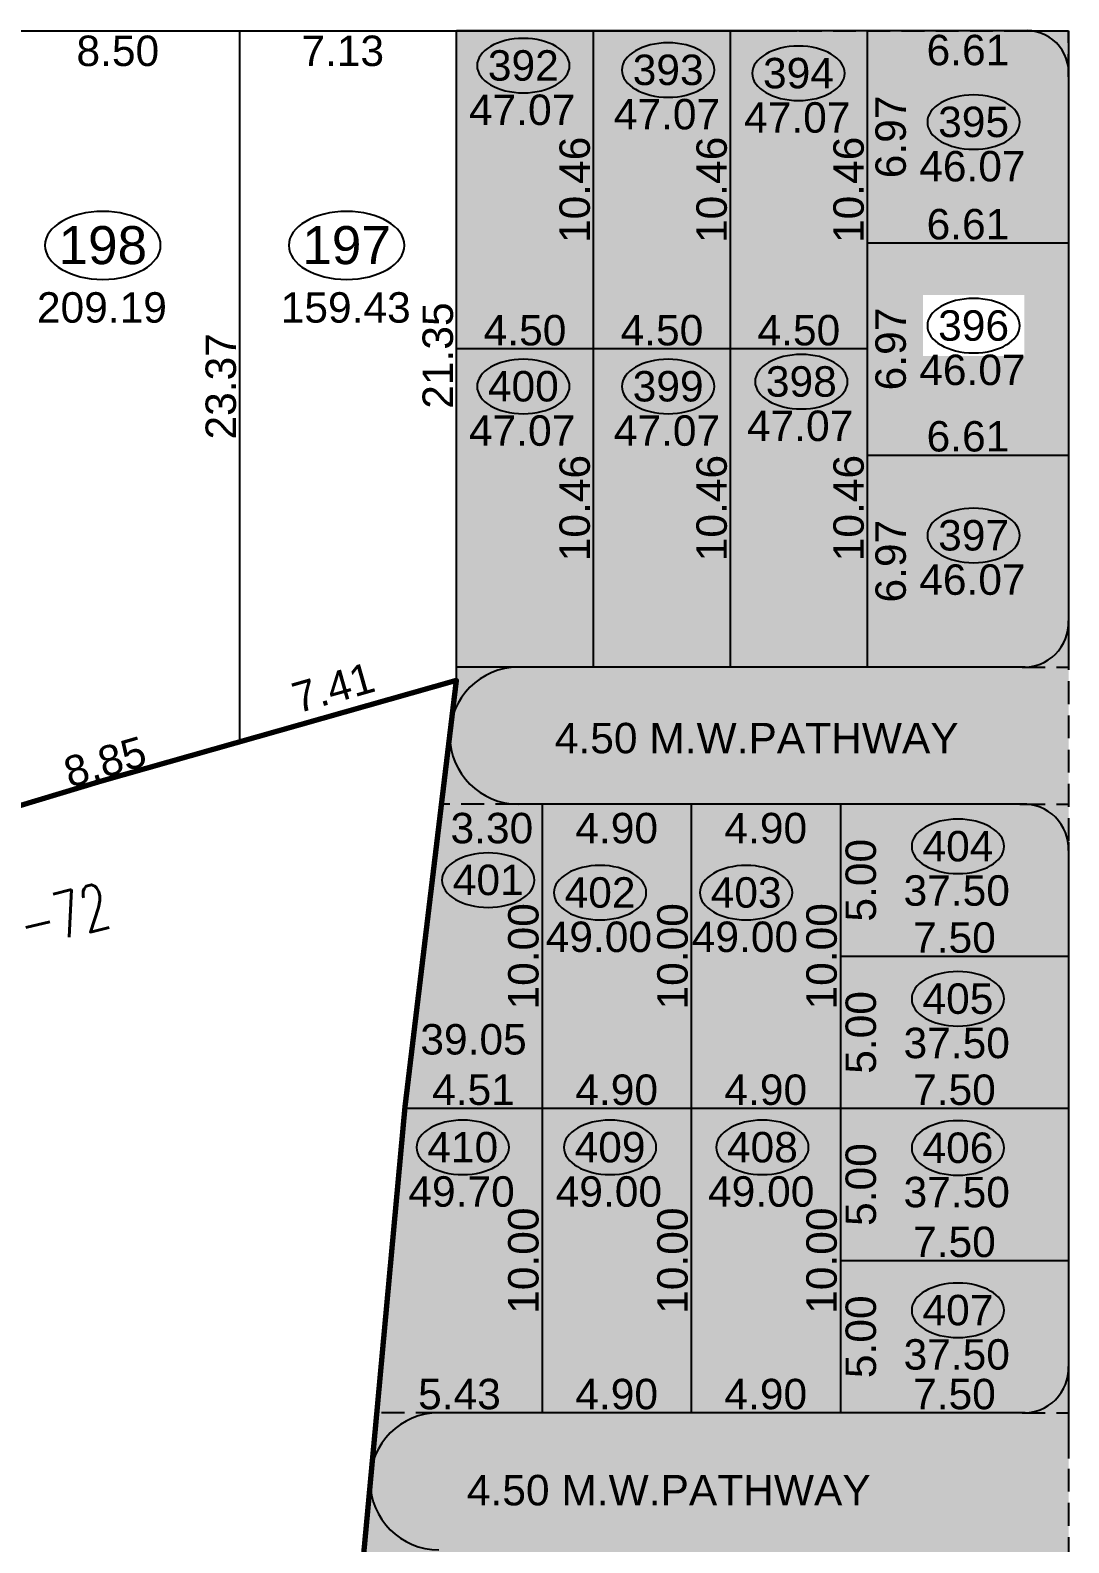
# Model space of a CAD drawing. Header units: millimetres. Extents: x 9625 to 10808, y -1607 to -1252.
# Drawn here: x 10661.51 to 10695.64, y -1474.87 to -1425.17 of the extents above; entities that cross this region are included whole.
import ezdxf

# ---------------------------------------------------------------- set-up
doc = ezdxf.new("R2010")
doc.units = ezdxf.units.MM
doc.header["$LTSCALE"] = 3
doc.header["$MEASUREMENT"] = 0
doc.header["$PDMODE"] = 35
doc.header["$PDSIZE"] = 1
doc.linetypes.add('HIDDEN', pattern=[0.375, 0.25, -0.125])
doc.layers.get('Defpoints').update_dxf_attribs({"linetype": 'HIDDEN'})
for name, color, linetype in [('DIM', 8, 'HIDDEN'), ('DIM1', 8, 'Continuous'), ('NAME', 7, 'Continuous'), ('PLOT TEXT', 3, 'Continuous'), ('WALL', 6, 'Continuous')]:
    doc.layers.add(name, color=color, linetype=linetype)
doc.styles.add('ARIAL', font='arial.ttf')
doc.styles.add('ROMANS', font='romans__.ttf', dxfattribs={"width": 0.75})
doc.styles.get("Standard").update_dxf_attribs({"font": 'arial.ttf'})
doc.dimstyles.get("Standard").update_dxf_attribs({"dimtxt": 1, "dimasz": 0, "dimexe": 0, "dimexo": 0, "dimgap": 0.1, "dimtad": 1, "dimzin": 0, "dimdsep": 46, "dimtxsty": 'Standard', "dimcen": 0, "dimse1": 1, "dimse2": 1, "dimsd1": 1, "dimsd2": 1, "dimclrd": 256, "dimclre": 256, "dimclrt": 3, "dimadec": 0, "dimazin": 0, "dimtfac": 1, "dimtix": 1, "dimtofl": 0, "dimtmove": 2, "dimatfit": 3, "dimfxl": 1, "dimtolj": 1, "dimtzin": 0, "dimlwd": -1, "dimlwe": -1, "dimarcsym": 0})

# ---------------------------------------------------------------- blocks, each defined once
blk = doc.blocks.new('*D1777')
at = {"layer": 'Defpoints', "color": 0}
for p in [(10675.519, -1446.534), (10675.519, -1446.534), (10641.204, -1456.474)]:
    blk.add_point(p, dxfattribs=at)
at = {"layer": 'DIM1', "color": 3, "insert": (10658.192, -1450.917), "char_height": 1, "attachment_point": 5, "rotation": 16.1552}
blk.add_mtext('\\A1;35.73', dxfattribs=at)
blk = doc.blocks.new('*D1774')
at = {"layer": 'Defpoints', "color": 0}
for p in [(10572.698, -1441.788), (10675.519, -1441.788), (10675.519, -1441.788)]:
    blk.add_point(p, dxfattribs=at)
at = {"layer": 'DIM1', "color": 3, "insert": (10624.109, -1442.597), "char_height": 1, "attachment_point": 5}
blk.add_mtext('\\A1;102.82', dxfattribs=at)
blk = doc.blocks.new('*D1720')
at = {"layer": 'Defpoints', "color": 0}
for p in [(10683.231, -1450.601), (10688.131, -1450.601), (10688.131, -1450.601)]:
    blk.add_point(p, dxfattribs=at)
at = {"layer": 'DIM1', "color": 3, "insert": (10685.681, -1451.394), "char_height": 1, "attachment_point": 5}
blk.add_mtext('\\A1;4.90', dxfattribs=at)
blk = doc.blocks.new('*D1719')
at = {"layer": 'Defpoints', "color": 0}
for p in [(10683.231, -1470.601), (10688.131, -1470.601), (10688.131, -1470.601)]:
    blk.add_point(p, dxfattribs=at)
at = {"layer": 'DIM1', "color": 3, "insert": (10685.681, -1469.99), "char_height": 1, "attachment_point": 5}
blk.add_mtext('\\A1;4.90', dxfattribs=at)
blk = doc.blocks.new('*D1718')
at = {"layer": 'Defpoints', "color": 0}
for p in [(10678.331, -1470.601), (10683.231, -1470.601), (10683.231, -1470.601)]:
    blk.add_point(p, dxfattribs=at)
at = {"layer": 'DIM1', "color": 3, "insert": (10680.781, -1469.99), "char_height": 1, "attachment_point": 5}
blk.add_mtext('\\A1;4.90', dxfattribs=at)
blk = doc.blocks.new('*D1717')
at = {"layer": 'Defpoints', "color": 0}
for p in [(10672.9, -1470.601), (10678.331, -1470.601), (10678.331, -1470.601)]:
    blk.add_point(p, dxfattribs=at)
at = {"layer": 'DIM1', "color": 3, "insert": (10675.615, -1469.99), "char_height": 1, "attachment_point": 5}
blk.add_mtext('\\A1;5.43', dxfattribs=at)
blk = doc.blocks.new('*D1716')
at = {"layer": 'Defpoints', "color": 0}
for p in [(10678.331, -1450.601), (10683.231, -1450.601), (10683.231, -1450.601)]:
    blk.add_point(p, dxfattribs=at)
at = {"layer": 'DIM1', "color": 3, "insert": (10680.781, -1451.394), "char_height": 1, "attachment_point": 5}
blk.add_mtext('\\A1;4.90', dxfattribs=at)
blk = doc.blocks.new('*D1715')
at = {"layer": 'Defpoints', "color": 0}
for p in [(10675.028, -1450.601), (10678.331, -1450.601), (10678.331, -1450.601)]:
    blk.add_point(p, dxfattribs=at)
at = {"layer": 'DIM1', "color": 3, "insert": (10676.68, -1451.394), "char_height": 1, "attachment_point": 5}
blk.add_mtext('\\A1;3.30', dxfattribs=at)
blk = doc.blocks.new('*D1714')
at = {"layer": 'Defpoints', "color": 0}
for p in [(10678.331, -1450.601), (10678.331, -1460.601), (10678.331, -1460.601)]:
    blk.add_point(p, dxfattribs=at)
at = {"layer": 'DIM1', "color": 3, "insert": (10677.721, -1455.601), "char_height": 1, "attachment_point": 5, "rotation": 90}
blk.add_mtext('\\A1;10.00', dxfattribs=at)
blk = doc.blocks.new('*D1713')
at = {"layer": 'Defpoints', "color": 0}
for p in [(10683.231, -1450.601), (10683.231, -1460.601), (10683.231, -1460.601)]:
    blk.add_point(p, dxfattribs=at)
at = {"layer": 'DIM1', "color": 3, "insert": (10682.621, -1455.601), "char_height": 1, "attachment_point": 5, "rotation": 90}
blk.add_mtext('\\A1;10.00', dxfattribs=at)
blk = doc.blocks.new('*D1712')
at = {"layer": 'Defpoints', "color": 0}
for p in [(10688.131, -1450.601), (10688.131, -1460.601), (10688.131, -1460.601)]:
    blk.add_point(p, dxfattribs=at)
at = {"layer": 'DIM1', "color": 3, "insert": (10687.521, -1455.601), "char_height": 1, "attachment_point": 5, "rotation": 90}
blk.add_mtext('\\A1;10.00', dxfattribs=at)
blk = doc.blocks.new('*D1681')
at = {"layer": 'Defpoints', "color": 0}
for p in [(10678.331, -1460.601), (10678.331, -1470.601), (10678.331, -1470.601)]:
    blk.add_point(p, dxfattribs=at)
at = {"layer": 'DIM1', "color": 3, "insert": (10677.721, -1465.601), "char_height": 1, "attachment_point": 5, "rotation": 90}
blk.add_mtext('\\A1;10.00', dxfattribs=at)
blk = doc.blocks.new('*D1680')
at = {"layer": 'Defpoints', "color": 0}
for p in [(10673.823, -1460.601), (10678.331, -1460.601), (10678.331, -1460.601)]:
    blk.add_point(p, dxfattribs=at)
at = {"layer": 'DIM1', "color": 3, "insert": (10676.077, -1459.99), "char_height": 1, "attachment_point": 5}
blk.add_mtext('\\A1;4.51', dxfattribs=at)
blk = doc.blocks.new('*D1679')
at = {"layer": 'Defpoints', "color": 0}
for p in [(10683.231, -1460.601), (10683.231, -1470.601), (10683.231, -1470.601)]:
    blk.add_point(p, dxfattribs=at)
at = {"layer": 'DIM1', "color": 3, "insert": (10682.621, -1465.601), "char_height": 1, "attachment_point": 5, "rotation": 90}
blk.add_mtext('\\A1;10.00', dxfattribs=at)
blk = doc.blocks.new('*D1678')
at = {"layer": 'Defpoints', "color": 0}
for p in [(10678.331, -1460.601), (10683.231, -1460.601), (10683.231, -1460.601)]:
    blk.add_point(p, dxfattribs=at)
at = {"layer": 'DIM1', "color": 3, "insert": (10680.781, -1459.99), "char_height": 1, "attachment_point": 5}
blk.add_mtext('\\A1;4.90', dxfattribs=at)
blk = doc.blocks.new('*D1677')
at = {"layer": 'Defpoints', "color": 0}
for p in [(10688.131, -1460.601), (10688.131, -1470.601), (10688.131, -1470.601)]:
    blk.add_point(p, dxfattribs=at)
at = {"layer": 'DIM1', "color": 3, "insert": (10687.521, -1465.601), "char_height": 1, "attachment_point": 5, "rotation": 90}
blk.add_mtext('\\A1;10.00', dxfattribs=at)
blk = doc.blocks.new('*D1676')
at = {"layer": 'Defpoints', "color": 0}
for p in [(10683.231, -1460.601), (10688.131, -1460.601), (10688.131, -1460.601)]:
    blk.add_point(p, dxfattribs=at)
at = {"layer": 'DIM1', "color": 3, "insert": (10685.681, -1459.99), "char_height": 1, "attachment_point": 5}
blk.add_mtext('\\A1;4.90', dxfattribs=at)
blk = doc.blocks.new('*D1675')
at = {"layer": 'Defpoints', "color": 0}
for p in [(10688.131, -1450.601), (10688.131, -1450.601), (10688.131, -1455.601)]:
    blk.add_point(p, dxfattribs=at)
at = {"layer": 'DIM1', "color": 3, "insert": (10688.809, -1453.101), "char_height": 1, "attachment_point": 5, "rotation": 90}
blk.add_mtext('\\A1;5.00', dxfattribs=at)
blk = doc.blocks.new('*D1674')
at = {"layer": 'Defpoints', "color": 0}
for p in [(10688.131, -1455.601), (10695.631, -1455.601), (10695.631, -1455.601)]:
    blk.add_point(p, dxfattribs=at)
at = {"layer": 'DIM1', "color": 3, "insert": (10691.881, -1454.99), "char_height": 1, "attachment_point": 5}
blk.add_mtext('\\A1;7.50', dxfattribs=at)
blk = doc.blocks.new('*D1673')
at = {"layer": 'Defpoints', "color": 0}
for p in [(10688.131, -1455.601), (10688.131, -1455.601), (10688.131, -1460.601)]:
    blk.add_point(p, dxfattribs=at)
at = {"layer": 'DIM1', "color": 3, "insert": (10688.809, -1458.101), "char_height": 1, "attachment_point": 5, "rotation": 90}
blk.add_mtext('\\A1;5.00', dxfattribs=at)
blk = doc.blocks.new('*D1672')
at = {"layer": 'Defpoints', "color": 0}
for p in [(10688.131, -1460.601), (10695.631, -1460.601), (10695.631, -1460.601)]:
    blk.add_point(p, dxfattribs=at)
at = {"layer": 'DIM1', "color": 3, "insert": (10691.881, -1459.99), "char_height": 1, "attachment_point": 5}
blk.add_mtext('\\A1;7.50', dxfattribs=at)
blk = doc.blocks.new('*D1671')
at = {"layer": 'Defpoints', "color": 0}
for p in [(10688.131, -1460.601), (10688.131, -1460.601), (10688.131, -1465.601)]:
    blk.add_point(p, dxfattribs=at)
at = {"layer": 'DIM1', "color": 3, "insert": (10688.809, -1463.101), "char_height": 1, "attachment_point": 5, "rotation": 90}
blk.add_mtext('\\A1;5.00', dxfattribs=at)
blk = doc.blocks.new('*D1670')
at = {"layer": 'Defpoints', "color": 0}
for p in [(10688.131, -1465.601), (10695.631, -1465.601), (10695.631, -1465.601)]:
    blk.add_point(p, dxfattribs=at)
at = {"layer": 'DIM1', "color": 3, "insert": (10691.881, -1464.99), "char_height": 1, "attachment_point": 5}
blk.add_mtext('\\A1;7.50', dxfattribs=at)
blk = doc.blocks.new('*D1669')
at = {"layer": 'Defpoints', "color": 0}
for p in [(10688.131, -1465.601), (10688.131, -1465.601), (10688.131, -1470.601)]:
    blk.add_point(p, dxfattribs=at)
at = {"layer": 'DIM1', "color": 3, "insert": (10688.809, -1468.101), "char_height": 1, "attachment_point": 5, "rotation": 90}
blk.add_mtext('\\A1;5.00', dxfattribs=at)
blk = doc.blocks.new('*D1668')
at = {"layer": 'Defpoints', "color": 0}
for p in [(10688.131, -1470.601), (10695.631, -1470.601), (10695.631, -1470.601)]:
    blk.add_point(p, dxfattribs=at)
at = {"layer": 'DIM1', "color": 3, "insert": (10691.881, -1469.99), "char_height": 1, "attachment_point": 5}
blk.add_mtext('\\A1;7.50', dxfattribs=at)
blk = doc.blocks.new('*D1615')
at = {"layer": 'Defpoints', "color": 0}
for p in [(10683.384, -1449.046), (10687.384, -1449.046), (10687.384, -1449.046)]:
    blk.add_point(p, dxfattribs=at)
at = {"layer": 'DIM1', "color": 3, "insert": (10685.384, -1448.436), "char_height": 1, "attachment_point": 5}
blk.add_mtext('\\A1;4.50 M.W.PATHWAY', dxfattribs=at)
blk = doc.blocks.new('*D1614')
at = {"layer": 'Defpoints', "color": 0}
for p in [(10680.494, -1473.759), (10684.494, -1473.759), (10684.494, -1473.759)]:
    blk.add_point(p, dxfattribs=at)
at = {"layer": 'DIM1', "color": 3, "insert": (10682.494, -1473.148), "char_height": 1, "attachment_point": 5}
blk.add_mtext('\\A1;4.50 M.W.PATHWAY', dxfattribs=at)
blk = doc.blocks.new('*D1915')
at = {"layer": 'Defpoints', "color": 0}
for p in [(10675.519, -1435.644), (10680.019, -1435.644), (10680.019, -1435.644)]:
    blk.add_point(p, dxfattribs=at)
at = {"layer": 'DIM1', "color": 3, "insert": (10677.769, -1435.034), "char_height": 1, "attachment_point": 5}
blk.add_mtext('\\A1;4.50', dxfattribs=at)
blk = doc.blocks.new('*D798')
at = {"layer": 'Defpoints', "color": 0}
for p in [(10668.388, -1425.188), (10675.519, -1425.188), (10675.519, -1425.188)]:
    blk.add_point(p, dxfattribs=at)
at = {"layer": 'DIM1', "color": 3, "insert": (10671.778, -1425.854), "char_height": 1, "attachment_point": 5}
blk.add_mtext('\\A1;7.13', dxfattribs=at)
blk = doc.blocks.new('*D1870')
at = {"layer": 'Defpoints', "color": 0}
for p in [(10675.519, -1425.188), (10675.519, -1425.188), (10675.519, -1446.534)]:
    blk.add_point(p, dxfattribs=at)
at = {"layer": 'DIM1', "color": 3, "insert": (10674.908, -1435.861), "char_height": 1, "attachment_point": 5, "rotation": 90}
blk.add_mtext('\\A1;21.35', dxfattribs=at)
blk = doc.blocks.new('*D1896')
at = {"layer": 'Defpoints', "color": 0}
for p in [(10659.888, -1425.188), (10668.388, -1425.188), (10668.388, -1425.188)]:
    blk.add_point(p, dxfattribs=at)
at = {"layer": 'DIM1', "color": 3, "insert": (10664.388, -1425.854), "char_height": 1, "attachment_point": 5}
blk.add_mtext('\\A1;8.50', dxfattribs=at)
blk = doc.blocks.new('*D1871')
at = {"layer": 'Defpoints', "color": 0}
for p in [(10668.388, -1425.188), (10668.388, -1448.557), (10668.388, -1448.557)]:
    blk.add_point(p, dxfattribs=at)
at = {"layer": 'DIM1', "color": 3, "insert": (10667.778, -1436.872), "char_height": 1, "attachment_point": 5, "rotation": 90}
blk.add_mtext('\\A1;23.37', dxfattribs=at)
blk = doc.blocks.new('*D1876')
at = {"layer": 'Defpoints', "color": 0}
for p in [(10675.519, -1446.534), (10675.519, -1446.534), (10668.388, -1448.557)]:
    blk.add_point(p, dxfattribs=at)
at = {"layer": 'DIM1', "color": 3, "insert": (10671.466, -1446.769), "char_height": 1, "attachment_point": 5, "rotation": 15.8433}
blk.add_mtext('\\A1;7.41', dxfattribs=at)
blk = doc.blocks.new('*D1911')
at = {"layer": 'Defpoints', "color": 0}
for p in [(10668.388, -1448.557), (10668.388, -1448.557), (10659.888, -1451.039)]:
    blk.add_point(p, dxfattribs=at)
at = {"layer": 'DIM1', "color": 3, "insert": (10663.967, -1449.212), "char_height": 1, "attachment_point": 5, "rotation": 16.2753}
blk.add_mtext('\\A1;8.85', dxfattribs=at)
blk = doc.blocks.new('*D1916')
at = {"layer": 'Defpoints', "color": 0}
for p in [(10675.519, -1425.188), (10675.519, -1425.188), (10675.519, -1446.534)]:
    blk.add_point(p, dxfattribs=at)
at = {"layer": 'DIM1', "color": 3, "insert": (10674.908, -1435.861), "char_height": 1, "attachment_point": 5, "rotation": 90}
blk.add_mtext('\\A1;21.35', dxfattribs=at)
blk = doc.blocks.new('*D1917')
at = {"layer": 'Defpoints', "color": 0}
for p in [(10680.019, -1425.188), (10680.019, -1425.188), (10680.019, -1435.644)]:
    blk.add_point(p, dxfattribs=at)
at = {"layer": 'DIM1', "color": 3, "insert": (10679.408, -1430.416), "char_height": 1, "attachment_point": 5, "rotation": 90}
blk.add_mtext('\\A1;10.46', dxfattribs=at)
blk = doc.blocks.new('*D1918')
at = {"layer": 'Defpoints', "color": 0}
for p in [(10680.019, -1435.644), (10684.519, -1435.644), (10684.519, -1435.644)]:
    blk.add_point(p, dxfattribs=at)
at = {"layer": 'DIM1', "color": 3, "insert": (10682.269, -1435.034), "char_height": 1, "attachment_point": 5}
blk.add_mtext('\\A1;4.50', dxfattribs=at)
blk = doc.blocks.new('*D1919')
at = {"layer": 'Defpoints', "color": 0}
for p in [(10684.519, -1435.644), (10689.019, -1435.644), (10689.019, -1435.644)]:
    blk.add_point(p, dxfattribs=at)
at = {"layer": 'DIM1', "color": 3, "insert": (10686.769, -1435.034), "char_height": 1, "attachment_point": 5}
blk.add_mtext('\\A1;4.50', dxfattribs=at)
blk = doc.blocks.new('*D1920')
at = {"layer": 'Defpoints', "color": 0}
for p in [(10684.519, -1425.188), (10684.519, -1425.188), (10684.519, -1435.644)]:
    blk.add_point(p, dxfattribs=at)
at = {"layer": 'DIM1', "color": 3, "insert": (10683.908, -1430.416), "char_height": 1, "attachment_point": 5, "rotation": 90}
blk.add_mtext('\\A1;10.46', dxfattribs=at)
blk = doc.blocks.new('*D1921')
at = {"layer": 'Defpoints', "color": 0}
for p in [(10689.019, -1425.188), (10689.019, -1425.188), (10689.019, -1435.644)]:
    blk.add_point(p, dxfattribs=at)
at = {"layer": 'DIM1', "color": 3, "insert": (10688.408, -1430.416), "char_height": 1, "attachment_point": 5, "rotation": 90}
blk.add_mtext('\\A1;10.46', dxfattribs=at)
blk = doc.blocks.new('*D1922')
at = {"layer": 'Defpoints', "color": 0}
for p in [(10689.019, -1435.644), (10689.019, -1435.644), (10689.019, -1446.101)]:
    blk.add_point(p, dxfattribs=at)
at = {"layer": 'DIM1', "color": 3, "insert": (10688.408, -1440.873), "char_height": 1, "attachment_point": 5, "rotation": 90}
blk.add_mtext('\\A1;10.46', dxfattribs=at)
blk = doc.blocks.new('*D1923')
at = {"layer": 'Defpoints', "color": 0}
for p in [(10684.519, -1435.644), (10684.519, -1435.644), (10684.519, -1446.101)]:
    blk.add_point(p, dxfattribs=at)
at = {"layer": 'DIM1', "color": 3, "insert": (10683.908, -1440.873), "char_height": 1, "attachment_point": 5, "rotation": 90}
blk.add_mtext('\\A1;10.46', dxfattribs=at)
blk = doc.blocks.new('*D1924')
at = {"layer": 'Defpoints', "color": 0}
for p in [(10680.019, -1435.644), (10680.019, -1435.644), (10680.019, -1446.101)]:
    blk.add_point(p, dxfattribs=at)
at = {"layer": 'DIM1', "color": 3, "insert": (10679.408, -1440.873), "char_height": 1, "attachment_point": 5, "rotation": 90}
blk.add_mtext('\\A1;10.46', dxfattribs=at)
blk = doc.blocks.new('*D1925')
at = {"layer": 'Defpoints', "color": 0}
for p in [(10689.019, -1439.131), (10689.019, -1439.131), (10695.631, -1439.131)]:
    blk.add_point(p, dxfattribs=at)
at = {"layer": 'DIM1', "color": 3, "insert": (10692.325, -1438.52), "char_height": 1, "attachment_point": 5}
blk.add_mtext('\\A1;6.61', dxfattribs=at)
blk = doc.blocks.new('*D1926')
at = {"layer": 'Defpoints', "color": 0}
for p in [(10689.019, -1439.131), (10689.019, -1446.101), (10689.019, -1446.101)]:
    blk.add_point(p, dxfattribs=at)
at = {"layer": 'DIM1', "color": 3, "insert": (10689.791, -1442.616), "char_height": 1, "attachment_point": 5, "rotation": 90}
blk.add_mtext('\\A1;6.97', dxfattribs=at)
blk = doc.blocks.new('*D1927')
at = {"layer": 'Defpoints', "color": 0}
for p in [(10689.019, -1432.161), (10689.019, -1432.161), (10695.631, -1432.161)]:
    blk.add_point(p, dxfattribs=at)
at = {"layer": 'DIM1', "color": 3, "insert": (10692.325, -1431.55), "char_height": 1, "attachment_point": 5}
blk.add_mtext('\\A1;6.61', dxfattribs=at)
blk = doc.blocks.new('*D1928')
at = {"layer": 'Defpoints', "color": 0}
for p in [(10689.019, -1432.161), (10689.019, -1439.131), (10689.019, -1439.131)]:
    blk.add_point(p, dxfattribs=at)
at = {"layer": 'DIM1', "color": 3, "insert": (10689.791, -1435.646), "char_height": 1, "attachment_point": 5, "rotation": 90}
blk.add_mtext('\\A1;6.97', dxfattribs=at)
blk = doc.blocks.new('*D1929')
at = {"layer": 'Defpoints', "color": 0}
for p in [(10689.019, -1425.191), (10689.019, -1425.191), (10695.631, -1425.191)]:
    blk.add_point(p, dxfattribs=at)
at = {"layer": 'DIM1', "color": 3, "insert": (10692.325, -1425.828), "char_height": 1, "attachment_point": 5}
blk.add_mtext('\\A1;6.61', dxfattribs=at)
blk = doc.blocks.new('*D1930')
at = {"layer": 'Defpoints', "color": 0}
for p in [(10689.019, -1425.191), (10689.019, -1432.161), (10689.019, -1432.161)]:
    blk.add_point(p, dxfattribs=at)
at = {"layer": 'DIM1', "color": 3, "insert": (10689.791, -1428.676), "char_height": 1, "attachment_point": 5, "rotation": 90}
blk.add_mtext('\\A1;6.97', dxfattribs=at)

msp = doc.modelspace()

# ---------------------------------------------------------------- hatches: boundary and pattern name
at = {"layer": 'DIM', "ltscale": 0.05}
h = msp.add_hatch(dxfattribs=at)
h.set_pattern_fill('DOTS', color=252, scale=10)
h.set_pattern_definition([(0, (2008.3693, -194.03515), (0.3125, 0.625), [0, -0.625])])
h.paths.add_polyline_path([(10675.5189, -1425.1876), (10695.6314, -1425.1876), (10695.6314, -1578.8529), (10691.8948, -1579.4662), (10680.6314, -1581.7318), (10663.8552, -1585.1336), (10662.329, -1585.363), (10662.4854, -1583.9541), (10663.0006, -1579.3129), (10663.7916, -1570.6908), (10665.9407, -1547.2548), (10667.1363, -1534.2711), (10669.1114, -1512.7212), (10671.3007, -1487.8493), (10672.2539, -1477.5943), (10673.8276, -1460.5477), (10675.5189, -1446.5337)])

# ---------------------------------------------------------------- linework, layer by layer
at = {"layer": 'DIM'}
for p, q in [((10677.5782, -1446.1009), (10675.5189, -1446.1009)), ((10677.5495, -1450.6009), (10675.028, -1450.6009)), ((10674.9322, -1470.6009), (10672.8995, -1470.6009))]:
    msp.add_line(p, q, dxfattribs=at)
at = {"layer": 'DIM', "color": 6}
for p, q in [((10694.1114, -1446.1009), (10695.6314, -1446.1009)), ((10694.1114, -1446.1009), (10694.2075, -1446.1009)), ((10694.1114, -1446.1009), (10694.2075, -1446.1009)), ((10694.1114, -1446.1009), (10695.6314, -1446.1009)), ((10694.1114, -1450.6009), (10695.6314, -1450.6009)), ((10694.1114, -1470.6009), (10695.6314, -1470.6009))]:
    msp.add_line(p, q, dxfattribs=at)
at = {"layer": 'DIM'}
msp.add_lwpolyline([(10675.5189, -1425.1876), (10695.6314, -1425.1876), (10695.6314, -1578.8529), (10691.8948, -1579.4662), (10680.6314, -1581.7318), (10663.8552, -1585.1336), (10662.329, -1585.363), (10662.4854, -1583.9541), (10663.0006, -1579.3129), (10663.7916, -1570.6908), (10665.9407, -1547.2548), (10665.9407, -1547.2548), (10667.1363, -1534.2711), (10669.1114, -1512.7212), (10671.3007, -1487.8493), (10672.2539, -1477.5943), (10673.8276, -1460.5477), (10675.5189, -1446.5337)], close=True, dxfattribs=at)
at = {"layer": 'PLOT TEXT', "extrusion": (0, 0, -1)}
for centre, major_axis in [((10677.7138, -1426.3349), (1.5203, 0)), ((10682.4733, -1426.4791), (1.5203, 0)), ((10686.7557, -1426.587), (1.5203, 0)), ((10692.5111, -1428.1894), (1.5203, 0)), ((10663.8946, -1432.2408), (1.9004, 0)), ((10671.9061, -1432.2408), (1.9004, 0)), ((10677.7138, -1436.8757), (1.5203, 0)), ((10682.4733, -1436.8757), (1.5203, 0)), ((10686.8498, -1436.7189), (1.5203, 0)), ((10692.5111, -1441.773), (1.5203, 0)), ((10691.9962, -1451.9884), (1.5203, 0)), ((10676.5606, -1453.0972), (1.5203, 0)), ((10680.2352, -1453.509), (1.5203, 0)), ((10685.0357, -1453.509), (1.5203, 0)), ((10691.9962, -1456.9983), (1.5203, 0)), ((10675.7229, -1461.8783), (1.5203, 0)), ((10680.5642, -1461.8783), (1.5203, 0)), ((10685.5702, -1461.8783), (1.5203, 0)), ((10691.9962, -1461.8973), (1.5203, 0)), ((10691.9962, -1467.2319), (1.5203, 0))]:
    msp.add_ellipse(centre, major_axis=major_axis, ratio=0.5882805, dxfattribs=at)
at = {"layer": 'WALL', "lineweight": 25}
for p, q in [((10604.8884, -1425.1876), (10686.7116, -1425.1876)), ((10668.3884, -1425.1876), (10668.3884, -1448.5573)), ((10675.5189, -1446.1009), (10675.5189, -1425.1876)), ((10694.2075, -1425.1876), (10675.5189, -1425.1876)), ((10680.0189, -1446.1009), (10680.0189, -1425.1876)), ((10684.5189, -1446.1009), (10684.5189, -1425.1876)), ((10689.0189, -1446.1009), (10689.0189, -1425.1876)), ((10695.6314, -1425.1876), (10695.6314, -1446.1009)), ((10689.0189, -1435.6443), (10675.5189, -1435.6443)), ((10694.2075, -1446.1009), (10675.5189, -1446.1009)), ((10694.2075, -1446.1009), (10677.5782, -1446.1009)), ((10694.2075, -1450.6009), (10677.5495, -1450.6009)), ((10678.3314, -1450.6009), (10678.3314, -1470.6009)), ((10683.2314, -1450.6009), (10683.2314, -1470.6009)), ((10688.1314, -1450.6009), (10688.1314, -1470.6009)), ((10695.6314, -1451.8543), (10695.6314, -1472.1009)), ((10688.1314, -1455.6009), (10695.6314, -1455.6009)), ((10695.6314, -1460.6009), (10673.8227, -1460.6009)), ((10688.1314, -1465.6009), (10695.6314, -1465.6009)), ((10694.2075, -1470.6009), (10674.9322, -1470.6009))]:
    msp.add_line(p, q, dxfattribs=at)
at = {"layer": 'WALL', "linetype": 'HIDDEN', "lineweight": 25}
for p, q in [((10694.1114, -1425.1876), (10695.6314, -1425.1876)), ((10695.6314, -1426.7076), (10695.6314, -1425.1876)), ((10694.0311, -1450.6009), (10694.2075, -1450.6009)), ((10695.6314, -1452.1209), (10695.6314, -1451.8543))]:
    msp.add_line(p, q, dxfattribs=at)
at = {"layer": 'WALL'}
for p, q in [((10689.0189, -1432.1609), (10695.6314, -1432.1609)), ((10689.0189, -1439.1309), (10695.6314, -1439.1309))]:
    msp.add_line(p, q, dxfattribs=at)
at = {"layer": 'WALL', "color": 5, "linetype": 'Continuous', "lineweight": 70}
msp.add_lwpolyline([(10667.1363, -1534.2711), (10669.1114, -1512.7212), (10669.6961, -1506.079), (10670.7134, -1494.5213), (10671.3007, -1487.8493), (10671.4591, -1486.2194), (10672.2539, -1477.5943), (10672.8617, -1471.0103), (10673.8276, -1460.5477), (10675.5189, -1446.5337), (10663.8547, -1449.8439), (10655.4524, -1452.3754)], dxfattribs=at)
at = {"layer": 'WALL', "lineweight": 25}
for centre, radius, start, end in [((10694.2447, -1426.5743), 1.3931, 354.50797, 95.49203), ((10694.1594, -1444.629), 1.4727, 268.12944, 1.87056), ((10677.5495, -1448.3509), 2.25, 90, 270), ((10694.1594, -1452.0729), 1.4727, 358.12944, 91.87056), ((10694.1594, -1469.129), 1.4727, 268.12944, 1.87056), ((10674.9322, -1472.8509), 2.25, 90, 270)]:
    msp.add_arc(centre, radius, start, end, dxfattribs=at)

# ---------------------------------------------------------------- texts
at = {"layer": 'NAME', "color": 3, "style": 'ROMANS', "width": 0.7}
msp.add_text('ADJ. GAT NO-72', height=1.5, rotation=373.71985, dxfattribs=at).set_placement((10652.7777, -1457.4164, -353.1026))
at = {"layer": 'PLOT TEXT', "linetype": 'Continuous', "attachment_point": 5, "style": 'ARIAL'}
for s, insert, char_height in [('\\A1;392', (10677.7138, -1426.3349), 1), ('\\A1;393', (10682.4733, -1426.4791), 1), ('\\A1;394', (10686.7557, -1426.587), 1), ('\\A1;47.07', (10677.6744, -1427.7912), 1), ('\\A1;47.07', (10682.4339, -1427.9354), 1), ('\\A1;47.07', (10686.7164, -1428.0433), 1), ('\\A1;395', (10692.5111, -1428.1894), 1), ('\\A1;46.07', (10692.4717, -1429.6457), 1), ('\\A1;198', (10663.8946, -1432.2408), 1.25), ('\\A1;197', (10671.9061, -1432.2408), 1.25), ('\\A1;209.19', (10663.8659, -1434.2863), 1), ('\\A1;159.43', (10671.8773, -1434.2863), 1), ('\\A1;398', (10686.8498, -1436.7189), 1), ('\\A1;400', (10677.7138, -1436.8757), 1), ('\\A1;399', (10682.4733, -1436.8757), 1), ('\\A1;47.07', (10686.8104, -1438.1752), 1), ('\\A1;47.07', (10677.6744, -1438.332), 1), ('\\A1;47.07', (10682.4339, -1438.332), 1), ('\\A1;397', (10692.5111, -1441.773), 1), ('\\A1;46.07', (10692.4717, -1443.2293), 1), ('\\A1;404', (10691.9962, -1451.9884), 1), ('\\A1;401', (10676.5606, -1453.0972), 1), ('\\A1;402', (10680.2352, -1453.509), 1), ('\\A1;403', (10685.0357, -1453.509), 1), ('\\A1;37.50', (10691.9568, -1453.4447), 1), ('\\A1;49.00', (10680.1959, -1454.9653), 1), ('\\A1;49.00', (10684.9963, -1454.9653), 1), ('\\A1;405', (10691.9962, -1456.9983), 1), ('\\A1;39.05', (10676.0778, -1458.3343), 1), ('\\A1;37.50', (10691.9568, -1458.4546), 1), ('\\A1;410', (10675.7229, -1461.8783), 1), ('\\A1;409', (10680.5642, -1461.8783), 1), ('\\A1;408', (10685.5702, -1461.8783), 1), ('\\A1;406', (10691.9962, -1461.8973), 1), ('\\A1;49.70', (10675.6836, -1463.3346), 1), ('\\A1;49.00', (10680.5249, -1463.3346), 1), ('\\A1;49.00', (10685.5309, -1463.3346), 1), ('\\A1;37.50', (10691.9568, -1463.3536), 1), ('\\A1;407', (10691.9962, -1467.2319), 1), ('\\A1;37.50', (10691.9568, -1468.6882), 1)]:
    msp.add_mtext(s, dxfattribs=dict(at, insert=insert, char_height=char_height))

# ---------------------------------------------------------------- dimensions: what is measured, and where the dimension line sits
at = {"layer": 'DIM1'}
for base, p1, p2, angle, picture, middle, dimtype in [((10668.3884, -1425.1876), (10659.8884, -1425.1876), (10668.3884, -1425.1876), 0, '*D1896', (10664.3884, -1425.8537), 161), ((10675.5189, -1425.1876), (10668.3884, -1425.1876), (10675.5189, -1425.1876), 0, '*D798', (10671.7779, -1425.8537), 129), ((10689.0189, -1425.1909), (10695.6314, -1425.1909), (10689.0189, -1425.1909), 180, '*D1929', (10692.3251, -1425.8278), 161), ((10689.0189, -1432.1609), (10689.0189, -1425.1909), (10689.0189, -1432.1609), 270, '*D1930', (10689.7908, -1428.6759), 161), ((10689.0189, -1439.1309), (10689.0189, -1432.1609), (10689.0189, -1439.1309), 270, '*D1928', (10689.7908, -1435.6459), 161), ((10689.0189, -1446.1009), (10689.0189, -1439.1309), (10689.0189, -1446.1009), 270, '*D1926', (10689.7908, -1442.6159), 161), ((10675.5189, -1441.7876), (10572.6982, -1441.7876), (10675.5189, -1441.7876), 0, '*D1774', (10624.1085, -1442.5966), 129), ((10675.5189, -1446.5337), (10668.3884, -1448.5573), (10675.5189, -1446.5337), 15.84328, '*D1876', (10671.466, -1446.769), 161), ((10678.3314, -1450.6009), (10675.028, -1450.6009), (10678.3314, -1450.6009), 0, '*D1715', (10676.6797, -1451.3942), 129), ((10683.2314, -1450.6009), (10678.3314, -1450.6009), (10683.2314, -1450.6009), 0, '*D1716', (10680.7814, -1451.3942), 129), ((10688.1314, -1450.6009), (10683.2314, -1450.6009), (10688.1314, -1450.6009), 0, '*D1720', (10685.6814, -1451.3942), 129), ((10688.1314, -1450.6009), (10688.1314, -1455.6009), (10688.1314, -1450.6009), 90, '*D1675', (10688.8086, -1453.1009), 129), ((10688.1314, -1455.6009), (10688.1314, -1460.6009), (10688.1314, -1455.6009), 90, '*D1673', (10688.8086, -1458.1009), 129), ((10688.1314, -1460.6009), (10688.1314, -1465.6009), (10688.1314, -1460.6009), 90, '*D1671', (10688.8086, -1463.1009), 129), ((10688.1314, -1465.6009), (10688.1314, -1470.6009), (10688.1314, -1465.6009), 90, '*D1669', (10688.8086, -1468.1009), 129)]:
    dim = msp.add_linear_dim(base=base, p1=p1, p2=p2, angle=angle, dimstyle='Standard', dxfattribs=at)
    dim.commit()
    dim.dimension.update_dxf_attribs({"geometry": picture, "text_midpoint": middle, "dimtype": dimtype})
for p1, p2, picture, middle in [((10668.3884, -1425.1876), (10668.3884, -1448.5573), '*D1871', (10667.7775, -1436.8725)), ((10675.5189, -1446.5337), (10675.5189, -1425.1876), '*D1870', (10674.9079, -1435.8607)), ((10675.5189, -1446.5337), (10675.5189, -1425.1876), '*D1916', (10674.9079, -1435.8607)), ((10680.0189, -1435.6443), (10680.0189, -1425.1876), '*D1917', (10679.4083, -1430.416)), ((10684.5189, -1435.6443), (10684.5189, -1425.1876), '*D1920', (10683.9083, -1430.416)), ((10689.0189, -1435.6443), (10689.0189, -1425.1876), '*D1921', (10688.4083, -1430.416)), ((10695.6314, -1432.1609), (10689.0189, -1432.1609), '*D1927', (10692.3251, -1431.5504)), ((10675.5189, -1435.6443), (10680.0189, -1435.6443), '*D1915', (10677.7689, -1435.0337)), ((10680.0189, -1435.6443), (10684.5189, -1435.6443), '*D1918', (10682.2689, -1435.0337)), ((10684.5189, -1435.6443), (10689.0189, -1435.6443), '*D1919', (10686.7689, -1435.0337)), ((10680.0189, -1446.1009), (10680.0189, -1435.6443), '*D1924', (10679.4083, -1440.8726)), ((10684.5189, -1446.1009), (10684.5189, -1435.6443), '*D1923', (10683.9083, -1440.8726)), ((10689.0189, -1446.1009), (10689.0189, -1435.6443), '*D1922', (10688.4083, -1440.8726)), ((10695.6314, -1439.1309), (10689.0189, -1439.1309), '*D1925', (10692.3251, -1438.5204)), ((10641.2043, -1456.474), (10675.5189, -1446.5337), '*D1777', (10658.1916, -1450.9171)), ((10659.8884, -1451.0389), (10668.3884, -1448.5573), '*D1911', (10663.9673, -1449.212)), ((10678.3314, -1450.6009), (10678.3314, -1460.6009), '*D1714', (10677.7208, -1455.6009)), ((10683.2314, -1450.6009), (10683.2314, -1460.6009), '*D1713', (10682.6208, -1455.6009)), ((10688.1314, -1450.6009), (10688.1314, -1460.6009), '*D1712', (10687.5208, -1455.6009)), ((10688.1314, -1455.6009), (10695.6314, -1455.6009), '*D1674', (10691.8814, -1454.9904)), ((10673.8227, -1460.6009), (10678.3314, -1460.6009), '*D1680', (10676.077, -1459.9904)), ((10678.3314, -1460.6009), (10683.2314, -1460.6009), '*D1678', (10680.7814, -1459.9904)), ((10683.2314, -1460.6009), (10688.1314, -1460.6009), '*D1676', (10685.6814, -1459.9904)), ((10688.1314, -1460.6009), (10695.6314, -1460.6009), '*D1672', (10691.8814, -1459.9904)), ((10678.3314, -1460.6009), (10678.3314, -1470.6009), '*D1681', (10677.7208, -1465.6009)), ((10683.2314, -1460.6009), (10683.2314, -1470.6009), '*D1679', (10682.6208, -1465.6009)), ((10688.1314, -1460.6009), (10688.1314, -1470.6009), '*D1677', (10687.5208, -1465.6009)), ((10688.1314, -1465.6009), (10695.6314, -1465.6009), '*D1670', (10691.8814, -1464.9904)), ((10672.8995, -1470.6009), (10678.3314, -1470.6009), '*D1717', (10675.6155, -1469.99)), ((10678.3314, -1470.6009), (10683.2314, -1470.6009), '*D1718', (10680.7814, -1469.9904)), ((10683.2314, -1470.6009), (10688.1314, -1470.6009), '*D1719', (10685.6814, -1469.9904)), ((10688.1314, -1470.6009), (10695.6314, -1470.6009), '*D1668', (10691.8814, -1469.9904))]:
    dim = msp.add_aligned_dim(p1=p1, p2=p2, distance=0, dimstyle='Standard', dxfattribs=at)
    dim.commit()
    dim.dimension.update_dxf_attribs({"geometry": picture, "text_midpoint": middle})
for p1, p2, picture, middle in [((10683.3838, -1449.0464), (10687.3838, -1449.0464), '*D1615', (10685.3838, -1448.4358)), ((10680.4944, -1473.7586), (10684.4944, -1473.7586), '*D1614', (10682.4944, -1473.148))]:
    dim = msp.add_aligned_dim(p1=p1, p2=p2, distance=0, text='4.50 M.W.PATHWAY', dimstyle='Standard', override={"dimtxsty": 'Standard'}, dxfattribs=at)
    dim.commit()
    dim.dimension.update_dxf_attribs({"geometry": picture, "text_midpoint": middle})

# ---------------------------------------------------------------- next in the draw order: texts
at = {"layer": 'PLOT TEXT', "linetype": 'Continuous', "insert": (10692.5111, -1434.8804), "char_height": 1, "attachment_point": 5, "style": 'ARIAL', "bg_fill": 2}
msp.add_mtext('\\A1;396', dxfattribs=at)

# ---------------------------------------------------------------- next in the draw order: linework, layer by layer
at = {"layer": 'PLOT TEXT', "extrusion": (0, 0, -1)}
msp.add_ellipse((10692.5111, -1434.8804), major_axis=(1.5203, 0), ratio=0.5882805, dxfattribs=at)

# ---------------------------------------------------------------- next in the draw order: texts
at = {"layer": 'PLOT TEXT', "linetype": 'Continuous', "insert": (10692.4717, -1436.3367), "char_height": 1, "attachment_point": 5, "style": 'ARIAL'}
msp.add_mtext('\\A1;46.07', dxfattribs=at)

doc.saveas('drawing.dxf')
